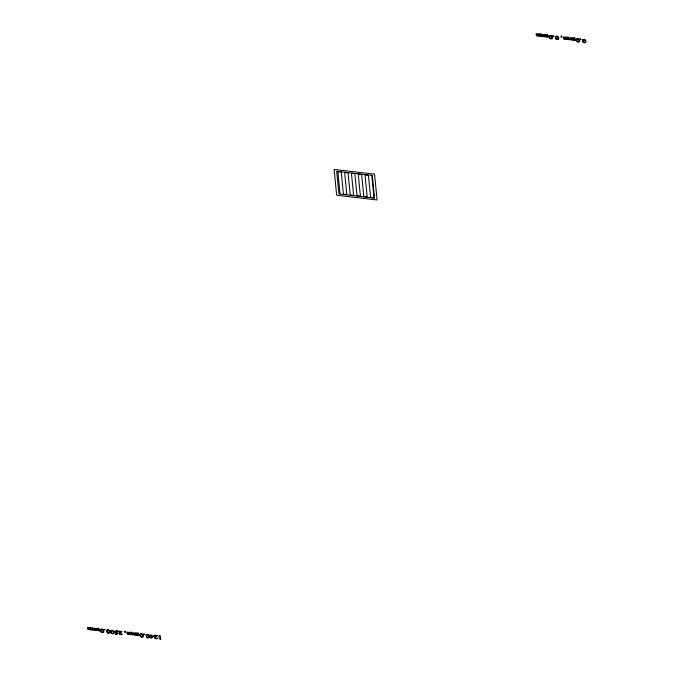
<?xml version="1.0" encoding="UTF-8"?>
<svg xmlns="http://www.w3.org/2000/svg" width="673" height="673" viewBox="0 0 673 673"><rect width="100%" height="100%" fill="white"/><g stroke="black" fill="none" stroke-linecap="round" stroke-linejoin="round"><path stroke-width="1.01" d="M371.816 175.678L373.995 197.769L370.604 197.374L368.425 175.274L365.027 174.879L367.206 196.97L363.807 196.575L361.628 174.484L358.238 174.08L360.417 196.179L357.018 195.776L354.839 173.684L351.441 173.281L353.619 195.38L350.229 194.985L348.05 172.885L344.652 172.49L346.831 194.581L343.432 194.186L341.253 172.086L337.863 171.691L340.042 193.782M103.154 630.887L103.12 631.871L102.254 632.469L101.261 631.669L101.127 629.491L101.901 629.179L103.154 630.887M109.312 631.611L109.278 632.595L108.42 633.192L107.419 632.393L107.293 630.214L108.059 629.894L109.312 631.611M113.426 632.09L113.392 633.074L112.526 633.672L111.525 632.872L111.398 630.694L112.172 630.382L113.426 632.09M142.634 635.514L142.6 636.498L141.734 637.104L140.733 636.305L140.607 634.126L141.38 633.806L142.634 635.514M148.792 636.237L148.758 637.222L147.892 637.827L146.899 637.02L146.773 634.849L147.538 634.53L148.792 636.237M551.894 37.2L551.86 38.184L550.994 38.79L549.992 37.991L549.866 35.812L550.64 35.492L551.894 37.2M558.052 37.924L558.018 38.908L557.16 39.514L556.159 38.706L556.033 36.535L556.798 36.216L558.052 37.924M579.049 40.388L579.016 41.373L578.149 41.97L577.156 41.171L577.022 38.992L577.796 38.681L579.049 40.388M585.207 41.112L585.174 42.096L584.315 42.693L583.314 41.894L583.188 39.715L583.954 39.404L585.207 41.112M90.552 627.934L90.695 629.617L92.151 629.735C90.788 623.215 95.23 632.334 92.201 629.911L87.902 629.474C85.959 626.546 89.45 626.681 88.5 629.398L89.955 629.465L89.677 627.825C87.751 627.32 92.403 627.825 90.552 627.934M96.946 628.683L97.089 630.365L98.536 630.483C97.173 623.964 101.615 633.083 98.586 630.66L94.287 630.231C92.344 627.295 95.844 627.429 94.893 630.155L96.348 630.214L96.071 628.582C94.136 628.069 98.796 628.582 96.946 628.683M130.032 632.561L130.175 634.252L131.63 634.361C130.259 627.842 134.701 636.961 131.681 634.538L127.374 634.109C125.43 631.173 128.93 631.316 127.979 634.033L129.435 634.101L129.157 632.46C127.222 631.947 131.883 632.46 130.032 632.561M136.417 633.31L136.56 635.001L138.015 635.11C136.543 628.506 141.153 637.676 138.066 635.295L133.767 634.858C131.824 631.88 135.307 632.048 134.373 634.782L135.82 634.849L135.551 633.209C133.616 632.696 138.276 633.209 136.417 633.31M539.292 34.247L539.435 35.938L540.89 36.048C539.342 29.326 544.053 38.622 540.941 36.224L536.633 35.795C534.69 32.817 538.173 32.985 537.239 35.719L538.694 35.787L538.417 34.146C536.49 33.633 541.142 34.146 539.292 34.247M545.685 34.996L545.828 36.687L547.275 36.796C545.753 30.075 550.43 39.379 547.326 36.981L543.027 36.544C541.084 33.566 544.566 33.734 543.633 36.468L545.08 36.535L544.81 34.895C542.918 34.466 547.544 34.895 545.685 34.996M566.447 37.436L566.59 39.118L568.046 39.236C566.498 32.514 571.209 41.802 568.096 39.413L563.789 38.984C561.846 36.005 565.328 36.174 564.395 38.908L565.85 38.967L565.572 37.335C563.68 36.906 568.315 37.326 566.447 37.436M572.841 38.184L572.984 39.867L574.431 39.985C572.891 33.263 577.602 42.55 574.481 40.161L570.182 39.732C568.239 36.754 571.722 36.922 570.788 39.657L572.243 39.724L571.966 38.083C570.073 37.654 574.7 38.075 572.841 38.184M100.395 629.692L100.757 631.821L102.254 632.603L103.701 632.14L103.953 631.038L103.28 629.65L101.934 629.036L100.395 629.692M106.553 630.416L106.914 632.544L108.412 633.327L109.867 632.856L110.12 631.762L109.438 630.374L108.092 629.76L106.553 630.416M110.658 630.904L111.028 633.024L112.517 633.815L113.973 633.343L114.225 632.25L113.544 630.853L112.206 630.239L110.658 630.904M139.875 634.328L140.236 636.456L141.725 637.238L143.181 636.767L143.433 635.674L142.76 634.277L141.414 633.672L139.875 634.328M146.033 635.051L146.394 637.171L147.892 637.962L149.339 637.491L149.591 636.397L148.918 635.001L147.572 634.395L146.033 635.051M549.134 36.014L549.496 38.142L550.985 38.925L552.44 38.454L552.693 37.36L552.02 35.963L550.674 35.358L549.134 36.014M555.292 36.737L555.654 38.857L557.151 39.648L558.598 39.177L558.859 38.083L558.178 36.687L556.832 36.081L555.292 36.737M576.29 39.194L576.652 41.322L578.141 42.113L579.596 41.642L579.848 40.548L579.175 39.152L577.829 38.538L576.29 39.194M582.448 39.917L582.81 42.046L584.307 42.828L585.754 42.365L586.015 41.263L585.333 39.875L583.987 39.261L582.448 39.917M117.926 633.125L117.152 634.303L115.058 634.185L117.354 633.478L115.504 632.813L114.831 631.854L115.369 630.98L117.573 630.912L117.926 631.367L116.463 630.929L115.394 631.695L117.918 633.158M160.233 636.086C162.243 645.727 156.313 632.67 160.233 636.086M124.867 631.434L125.514 632.284L124.673 632.157L124.682 631.333L125.371 631.198L124.867 631.434M561.282 36.308L561.93 37.15L561.089 37.023L561.097 36.207L561.787 36.073L561.282 36.308M119.491 632.906L119.121 633.663L119.601 634.387L121.729 634.673L122.335 633.941L120.972 634.437L119.811 633.529L122.099 631.51L118.894 631.072L118.515 631.737L121.325 631.754L119.491 632.906M154.866 637.062L154.487 637.819L154.975 638.534L157.103 638.828L157.701 638.088L156.346 638.584L155.177 637.684L157.465 635.598L154.26 635.228L153.89 635.884L156.691 635.901L154.866 637.062M104.248 629.381L105.047 629.676L104.248 629.381M143.728 634.016L144.527 634.311L143.728 634.016M552.987 35.703L553.786 35.997L552.987 35.703M580.143 38.883L580.942 39.185L580.143 38.883M153.301 636.313L151.501 637.861L151.324 636.078L153.301 636.313M153.629 636.347L150.912 638.307L150.685 636.002L149.81 635.564L150.651 635.665L150.559 634.79L151.198 634.866L151.282 635.741L153.629 636.347M374.55 174.156L334.119 169.419L336.66 195.229L377.09 199.974L374.55 174.156M372.27 175.426L336.693 171.245L338.94 193.967L374.516 198.14L372.27 175.426"/></g></svg>
